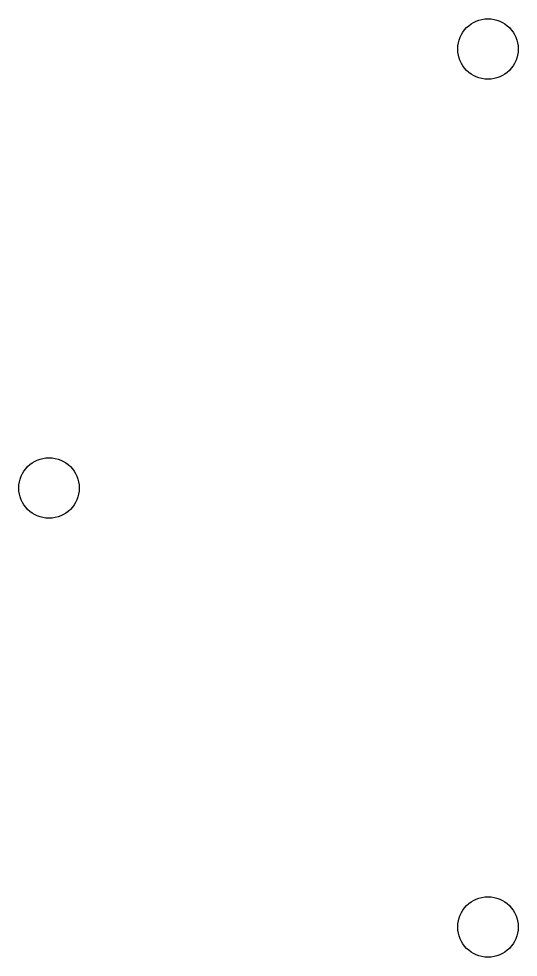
# Model space of a CAD drawing. Extents: x 0.01 to 1.92, y 0.01 to 1.48.
# Drawn here: x 0.9901 to 1.1039, y 0.2381 to 0.4519 of the extents above; entities that cross this region are included whole.
import ezdxf

# ---------------------------------------------------------------- set-up
doc = ezdxf.new("R2010")
doc.units = 0
doc.header["$MEASUREMENT"] = 0
doc.layers.add('BLACK', color=7, linetype='CONTINUOUS')

msp = doc.modelspace()

# ---------------------------------------------------------------- linework, layer by layer
at = {"layer": 'BLACK'}
for centre in [(1.097, 0.445), (1.097, 0.445), (0.997, 0.345), (0.997, 0.345), (1.097, 0.245), (1.097, 0.245)]:
    msp.add_circle(centre, 0.00689, dxfattribs=at)

doc.saveas('drawing.dxf')
